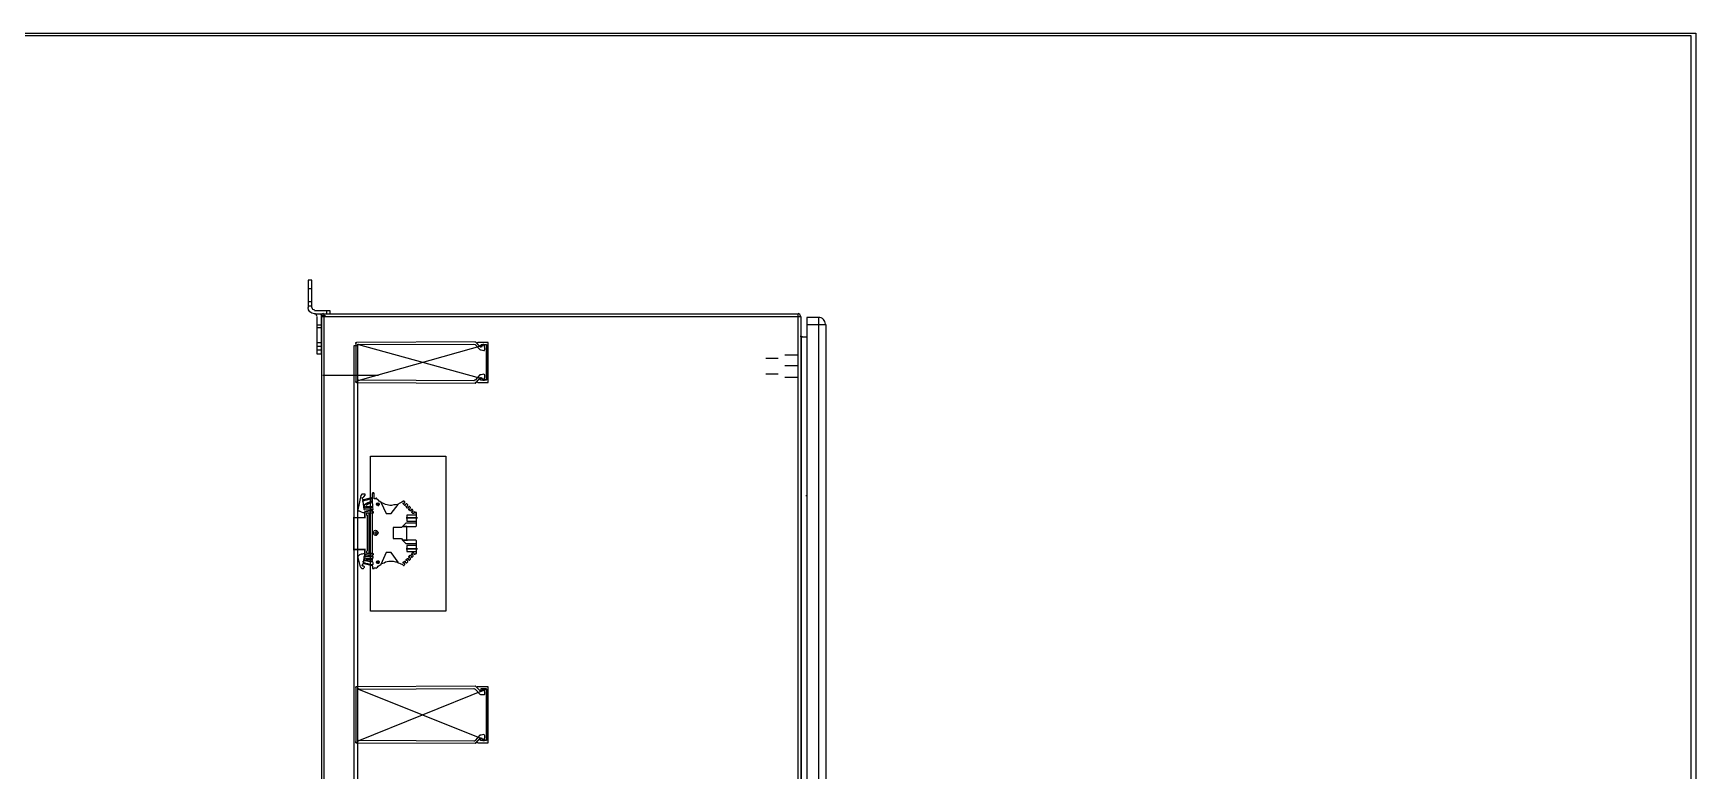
# Model space of a CAD drawing. Extents: x 4719 to 8938, y 1800 to 4482.
# Drawn here: x 7640 to 8938, y 3906 to 4482 of the extents above; entities that cross this region are included whole.
import ezdxf

# ---------------------------------------------------------------- set-up
doc = ezdxf.new("R2010")
doc.units = 0
doc.header["$LTSCALE"] = 10
doc.header["$MEASUREMENT"] = 0
doc.layers.add('G02-1-PRDXXXX-E-MRIO-01-P01-01$0$ANNOTATION', color=7, linetype='Continuous')
doc.layers.add('G02-1-PRDXXXX-E-MRIO-01-P01-01$0$TITLE', color=7, linetype='Continuous')
doc.layers.add('G02-1-PRDXXXX-E-MRIO-01-P01-01$0$View', color=251, linetype='Continuous', plot=False)

# ---------------------------------------------------------------- blocks, each defined once
blk = doc.blocks.new('G02-1-PRDXXXX-E-MRIO-01-P01-01$0$DV-54809-ZX-350-001')
at = {"layer": 'G02-1-PRDXXXX-E-MRIO-01-P01-01$0$ANNOTATION', "lineweight": 25}
for points in [[(3138.4, 2467.4), (3138.4, 2489), (3135.4, 2489), (3135.4, 2467.4)], [(3138.4, 2482.2), (3135.4, 2482.2)], [(3138.4, 2472), (3135.4, 2472)], [(3135.4, 2468.7), (3138.4, 2468.7)], [(3140.5, 2465.3), (3152.3, 2465.3), (3152.3, 2462.3), (3140.5, 2462.3)], [(3145.6, 2461.5), (3145.6, 2431), (3142.6, 2431), (3142.6, 2460.6)], [(3145.6, 2453.8), (3142.6, 2453.8)], [(3148.9, 2461), (3146, 2461)], [(3149.8, 2465.3), (3149.8, 2462.3)], [(3524.9, 2454.3), (3539.7, 2454.3), (3539.7, 1287.9), (3524.9, 1287.9)], [(3145.6, 2451.7), (3142.6, 2451.7)], [(3172.7, 2440.3), (3172.7, 2409), (3172.7, 2409.8), (3173.1, 2409), (3173.5, 2409), (3265.8, 2408.5), (3266.2, 2408.5), (3266.6, 2409), (3270, 2412.8), (3270.4, 2412.8), (3270.9, 2412.8), (3271.7, 2410.7), (3272.1, 2410.7), (3273, 2410.7), (3273, 2411.1), (3273.4, 2414.5), (3273.4, 2414.9), (3273, 2414.9), (3272.6, 2415.3), (3270.4, 2414.9), (3269.6, 2414.9), (3265.8, 2410.7), (3265.4, 2410.7), (3264.9, 2410.2), (3174.8, 2410.7), (3174.8, 2410.2), (3174.3, 2410.2), (3174.3, 2439), (3174.8, 2439), (3174.8, 2438.6), (3264.9, 2439), (3265.8, 2438.6), (3269.6, 2434.8), (3270, 2434.4), (3270.4, 2434.4), (3272.6, 2433.9), (3273, 2433.9), (3273, 2434.4), (3273.4, 2434.4), (3273, 2438.2), (3272.6, 2438.6), (3272.1, 2438.6), (3271.7, 2438.6), (3270.9, 2436.5), (3270.4, 2436.5), (3270, 2436.5), (3266.6, 2440.3), (3266.2, 2440.3), (3265.8, 2440.7), (3173.5, 2440.3), (3173.1, 2440.3), (3172.7, 2439.9), (3172.7, 2439.4), (3172.7, 2440.3), (3172.7, 2409.8), (3172.7, 2409.4), (3173.1, 2409), (3173.5, 2409), (3266.2, 2408.5), (3266.2, 2409), (3267.1, 2409.8), (3267.5, 2409.4), (3267.9, 2409), (3276, 2409), (3276, 2409.4), (3276, 2439.9), (3276, 2440.3), (3267.9, 2440.3), (3267.5, 2439.9), (3267.1, 2439.4), (3270, 2436.9), (3270.4, 2438.6), (3274.3, 2438.6), (3274.7, 2438.6), (3274.7, 2411.1), (3274.3, 2410.7), (3270.4, 2410.7), (3270, 2410.7), (3270, 2412.3)], [(3524.9, 1297.6), (3520.7, 1297.6), (3520.7, 2444.5), (3520.2, 2444.5), (3520.2, 2445.4), (3519.8, 2445.4)], [(3521.5, 2444.5), (3519.8, 2444.5)], [(3520.7, 2444.5), (3524.9, 2444.5)], [(3520.7, 2444.5), (3520.7, 2444.5)], [(3145.6, 2439.9), (3142.6, 2439.9)], [(3142.6, 2437.3), (3145.6, 2437.3)], [(3142.6, 2434.4), (3145.6, 2434.4)], [(3174.8, 2438.6), (3274.7, 2411.1), (3274.7, 2438.6), (3174.3, 2410.2), (3174.3, 2439)], [(3276, 2409.4), (3276, 2439.9)], [(3492.7, 2428), (3502.5, 2428)], [(3507.5, 2430.5), (3517.3, 2430.5)], [(3190.4, 2414.5), (3146.8, 2414.5)], [(3492.7, 2415.7), (3502.5, 2415.7)], [(3507.5, 2422.1), (3517.3, 2422.1)], [(3507.5, 2413.2), (3517.3, 2413.2)], [(3178.2, 2317.5), (3177.7, 2318.8)], [(3179.9, 2311.2), (3179.4, 2312.9)], [(3185.8, 2314.1), (3185.8, 2312.4), (3185.8, 2310.7), (3180.3, 2310.7)], [(3180.3, 2312.4), (3180.3, 2312)], [(3180.7, 2312.4), (3180.7, 2312.4)], [(3180.7, 2312), (3185.4, 2312)], [(3180.7, 2312), (3180.7, 2312)], [(3183.2, 2317.5), (3183.2, 2318.4)], [(3183.2, 2314.1), (3183.2, 2315)], [(3183.2, 2310.7), (3183.2, 2312)], [(3185.4, 2316.2), (3185.4, 2317.5)], [(3185.8, 2314.5), (3185.8, 2322.2)], [(3191.3, 2313.7), (3188.7, 2313.7)], [(3190, 2315), (3190, 2312.4)], [(3192.1, 2315.4), (3196.4, 2306.5), (3200.2, 2306.5), (3205.7, 2313.7)], [(3524, 2320.5), (3524.9, 2320.5)], [(3183.2, 2308.6), (3183.2, 2309)], [(3183.2, 2275.6), (3183.2, 2306.9)], [(3185.8, 2275.6), (3185.8, 2306.9)], [(3186.2, 2309.9), (3186.2, 2310.3)], [(3220.1, 2299.7), (3219.6, 2299.3), (3219.2, 2298.9), (3211.6, 2298.9), (3209.1, 2296.3), (3212.4, 2296.3), (3209.1, 2296.3), (3208.2, 2295.5), (3201.9, 2295.5), (3201.9, 2287), (3208.2, 2287), (3209.1, 2285.8), (3212.9, 2285.8), (3209.1, 2285.8), (3211.6, 2283.2), (3219.2, 2283.2), (3219.6, 2283.2), (3219.6, 2282.8), (3220.1, 2282.8)], [(3220.1, 2305.2), (3212.4, 2305.2), (3212.4, 2303.1), (3220.9, 2303.1), (3212, 2303.1), (3212.4, 2303.1), (3212.4, 2300.6), (3220.1, 2300.6)], [(3190, 2291.3), (3186.2, 2291.3)], [(3188.3, 2293), (3188.3, 2289.1)], [(3209.1, 2296.3), (3219.6, 2296.3)], [(3219.6, 2285.8), (3209.1, 2285.8)], [(3179, 2272.6), (3178.6, 2268.8)], [(3183.2, 2273.1), (3183.2, 2273.9)], [(3186.2, 2271.8), (3186.2, 2272.2)], [(3205.7, 2268.4), (3200.2, 2276), (3196.4, 2276), (3192.1, 2266.7)], [(3220.1, 2281.5), (3212.4, 2281.5), (3212.4, 2279), (3220.9, 2279), (3212, 2279), (3212.4, 2279), (3212.4, 2276.9), (3220.1, 2276.9)], [(3179.4, 2270.1), (3179.9, 2270.9)], [(3185.8, 2270.5), (3185.8, 2271.4), (3180.3, 2271.4)], [(3180.3, 2270.5), (3180.3, 2270.1)], [(3185.4, 2270.5), (3180.7, 2270.5)], [(3180.7, 2270.5), (3180.7, 2270.5)], [(3180.7, 2270.1), (3185.4, 2269.2)], [(3180.7, 2270.1), (3180.7, 2270.1)], [(3183.2, 2270.5), (3183.2, 2271.4)], [(3183.2, 2268.8), (3183.2, 2269.7)], [(3183.2, 2266.3), (3183.2, 2267.1)], [(3185.8, 2268.4), (3185.8, 2269.2)], [(3185.8, 2265.4), (3185.8, 2266.7)], [(3186.2, 2267.1), (3186.2, 2268)], [(3191.3, 2268.4), (3188.7, 2268.4)], [(3190, 2269.7), (3190, 2267.1)], [(3172.7, 2171), (3172.7, 2127.4), (3172.7, 2128.3), (3173.1, 2127.4), (3173.5, 2127.4), (3265.8, 2127), (3266.2, 2127), (3266.6, 2127.4), (3270, 2131.2), (3270.4, 2131.2), (3270.9, 2131.2), (3271.7, 2129.1), (3272.1, 2129.1), (3273, 2129.1), (3273, 2129.5), (3273.4, 2132.9), (3273, 2133.4), (3272.6, 2133.8), (3270.4, 2133.4), (3269.6, 2133.4), (3265.8, 2129.1), (3265.4, 2128.7), (3264.9, 2128.7), (3174.8, 2129.1), (3174.8, 2128.7), (3174.3, 2128.7), (3174.3, 2169.8), (3174.8, 2169.8), (3174.8, 2169.3), (3264.9, 2169.8), (3265.8, 2169.3), (3269.6, 2165.5), (3270, 2165.1), (3270.4, 2165.1), (3272.6, 2165.1), (3273, 2165.1), (3273.4, 2165.5), (3273, 2169.3), (3272.6, 2169.3), (3272.1, 2169.3), (3271.7, 2169.3), (3270.9, 2167.6), (3270.4, 2167.2), (3270, 2167.6), (3266.6, 2171), (3266.2, 2171.5), (3265.8, 2171.5), (3173.5, 2171), (3173.1, 2171), (3172.7, 2171), (3172.7, 2170.6), (3172.7, 2171), (3172.7, 2128.3), (3172.7, 2127.8), (3172.7, 2127.4), (3173.1, 2127.4), (3173.5, 2127.4), (3266.2, 2127), (3266.2, 2127.4), (3267.1, 2128.3), (3267.5, 2127.8), (3267.9, 2127.4), (3276, 2127.4), (3276, 2127.8), (3276, 2170.6), (3276, 2171), (3267.9, 2171), (3267.5, 2171), (3267.1, 2170.6), (3270, 2167.6), (3270.4, 2169.3), (3270.4, 2169.8), (3274.3, 2169.8), (3274.3, 2169.3), (3274.7, 2169.3), (3274.7, 2129.1), (3274.3, 2129.1), (3270.4, 2129.1), (3270, 2129.1), (3270, 2130.8)], [(3174.8, 2169.3), (3274.7, 2129.1), (3274.7, 2169.3), (3174.3, 2128.7), (3174.3, 2169.8)], [(3276, 2127.8), (3276, 2170.6)]]:
    blk.add_lwpolyline(points, dxfattribs=at)
for points in [[(3142.2, 2460.8, 0.413909), (3140.3, 2462.7, -0.414135), (3135.4, 2467.6)], [(3178.2, 2315.8), (3179, 2309.9, 0.328123), (3179.6, 2309.5)], [(3184.9, 2316.5, -0.3344), (3184.6, 2315.8, 0.073227), (3179.4, 2313.4)], [(3185.8, 2314.3, 0.498918), (3185, 2314.9, 0.087554), (3180.5, 2312.7)], [(3185.8, 2308.2), (3185.8, 2309.5, 0.367991), (3186.2, 2310.1)], [(3186.2, 2272.4, 0.367991), (3185.8, 2273.1), (3185.8, 2273.9)], [(3178.2, 2269.2, 0.366962), (3178.5, 2268.4, 0.049493), (3185.3, 2266.7)], [(3179.8, 2269.8, 0.030159), (3185.6, 2268.8, -0.379435), (3186.2, 2268.2)]]:
    blk.add_lwpolyline(points, format="xyb", dxfattribs=at)
for points in [[(3146, 2460.6), (3520.2, 2460.6), (3520.2, 1282), (3146, 1282)], [(3518.1, 2462.3), (3147.7, 2462.3), (3147.7, 1279.9), (3518.1, 1279.9)], [(3524.9, 2459.8), (3524.9, 1282.4), (3534.2, 1282.4), (3534.2, 2459.8)], [(3171.4, 1304.8), (3171.4, 2437.7), (3173.9, 2437.7), (3173.9, 1304.8)], [(3184.1, 2351.4), (3242.9, 2351.4), (3242.9, 2230.3), (3184.1, 2230.3)], [(3185.8, 2322.6), (3185.4, 2320.9), (3185.4, 2319.2), (3184.9, 2318.8), (3178.6, 2317.1), (3178.2, 2317.5), (3177.7, 2318.8), (3178.6, 2319.2), (3179, 2319.6), (3179.9, 2320.9), (3179.9, 2321.3), (3179.9, 2321.7), (3179.4, 2321.7), (3178.2, 2321.7), (3177.7, 2321.7), (3177.3, 2321.7), (3176.9, 2320.9), (3176.5, 2320.5), (3174.3, 2309.5), (3174.3, 2309), (3174.8, 2308.6), (3175.2, 2308.6), (3176.9, 2307.8), (3178.2, 2307.4), (3179.4, 2307.4), (3179.4, 2306.9), (3179.9, 2307.4), (3179.9, 2308.2), (3180.3, 2308.2), (3181.1, 2308.2), (3183.2, 2308.6), (3184.9, 2308.6), (3185.8, 2308.2), (3186.2, 2308.2), (3186.2, 2307.8), (3186.2, 2307.4), (3186.2, 2306.9), (3185.8, 2306.9), (3181.5, 2306.9), (3181.1, 2306.9), (3181.1, 2306.5), (3181.1, 2305.2), (3181.5, 2305.2), (3181.5, 2277.3), (3181.1, 2276.9), (3181.1, 2275.6), (3185.8, 2275.6), (3185.8, 2275.2), (3186.2, 2275.2), (3186.2, 2274.8), (3186.2, 2274.3), (3185.8, 2273.9), (3184.9, 2273.9), (3184.1, 2273.9), (3183.7, 2273.9), (3182.8, 2273.9), (3182, 2273.9), (3181.1, 2274.3), (3180.7, 2274.3), (3180.3, 2274.3), (3179.9, 2274.3), (3179.9, 2275.2), (3179.4, 2275.2), (3177.7, 2274.8), (3176.9, 2274.8), (3175.6, 2274.3), (3175.2, 2273.9), (3174.8, 2273.5), (3174.3, 2273.1), (3174.3, 2272.6), (3174.3, 2272.2), (3176, 2265), (3176.5, 2264.6), (3176.9, 2264.2), (3177.3, 2263.7), (3178.2, 2263.7), (3178.6, 2263.7), (3179, 2264.2), (3179.4, 2264.6), (3179.4, 2265), (3179, 2265.4), (3178.2, 2265.4), (3177.7, 2265.9), (3178.2, 2267.1), (3178.6, 2267.6), (3180.3, 2267.1), (3182.4, 2266.7), (3184.1, 2266.3), (3185.4, 2265.9), (3185.4, 2265.4), (3185.8, 2265.4), (3185.8, 2264.2), (3185.8, 2263.7), (3186.2, 2263.7), (3186.6, 2263.7), (3187, 2263.7), (3187, 2264.2), (3188.3, 2264.2), (3188.7, 2263.7), (3188.7, 2264.2), (3189.6, 2264.6), (3190, 2265.4), (3190.9, 2265.9), (3191.3, 2266.3), (3192.1, 2266.7), (3193, 2267.6), (3194.7, 2268), (3195.9, 2268.8), (3198.5, 2269.2), (3199.7, 2269.2), (3201.9, 2269.2), (3203.6, 2268.8), (3204.8, 2268.8), (3206.1, 2268), (3207.4, 2267.6), (3209.1, 2266.7), (3209.9, 2265.9), (3210.3, 2265.9), (3210.3, 2266.3), (3210.8, 2266.7), (3210.8, 2267.6), (3210.3, 2267.6), (3209.9, 2267.6), (3209.5, 2268), (3209.5, 2268.4), (3210.8, 2269.2), (3211.2, 2269.2), (3211.2, 2268.4), (3211.6, 2268.4), (3212, 2268), (3212.4, 2268), (3213.3, 2268.8), (3212.9, 2269.7), (3212.4, 2269.7), (3212, 2269.7), (3212, 2270.1), (3212, 2270.5), (3212.9, 2271.4), (3213.3, 2271.4), (3213.7, 2271.4), (3213.7, 2270.9), (3213.7, 2270.5), (3214.1, 2270.1), (3214.6, 2270.1), (3215.4, 2270.9), (3215.4, 2271.4), (3215, 2271.8), (3215, 2272.2), (3214.1, 2272.2), (3214.1, 2272.6), (3215, 2273.9), (3215.4, 2273.9), (3215.8, 2273.5), (3215.8, 2273.1), (3215.8, 2272.6), (3216.7, 2272.2), (3216.7, 2272.6), (3217.5, 2273.1), (3217.5, 2273.5), (3217.1, 2273.9), (3217.1, 2274.3), (3216.3, 2274.3), (3216.3, 2274.8), (3217.1, 2276), (3217.5, 2276), (3218, 2275.6), (3218, 2275.2), (3218, 2274.8), (3218.8, 2274.8), (3219.6, 2275.2), (3220.1, 2275.2), (3220.1, 2285.3), (3219.6, 2285.8), (3212.4, 2285.8), (3212.4, 2296.3), (3219.6, 2296.3), (3220.1, 2296.8), (3220.1, 2306.9), (3220.1, 2307.4), (3219.6, 2307.4), (3219.6, 2306.9), (3218.8, 2307.8), (3218, 2307.4), (3218, 2306.5), (3217.5, 2306.5), (3217.1, 2306.5), (3216.3, 2307.4), (3216.3, 2307.8), (3216.3, 2308.2), (3217.1, 2308.2), (3217.5, 2309), (3216.7, 2309.9), (3215.8, 2309.5), (3215.8, 2309), (3215.4, 2308.6), (3215, 2308.6), (3214.1, 2309.5), (3214.1, 2309.9), (3214.1, 2310.3), (3215, 2310.3), (3215.4, 2311.2), (3214.6, 2312), (3214.1, 2312), (3213.7, 2311.6), (3213.7, 2311.2), (3213.3, 2310.7), (3212.9, 2310.7), (3212, 2312), (3212, 2312.4), (3212.4, 2312.4), (3212.9, 2312.4), (3213.3, 2313.3), (3212.4, 2314.1), (3212, 2314.1), (3211.6, 2313.7), (3211.2, 2313.7), (3211.2, 2313.3), (3211.2, 2312.9), (3210.8, 2312.9), (3209.5, 2314.1), (3209.5, 2314.5), (3209.9, 2314.5), (3210.3, 2314.5), (3210.8, 2315), (3210.8, 2315.4), (3211.2, 2315.4), (3210.8, 2315.4), (3210.3, 2316.2), (3209.9, 2316.2), (3208.6, 2315.4), (3206.9, 2314.5), (3205.3, 2313.7), (3203.6, 2313.3), (3202.3, 2313.3), (3200.6, 2312.9), (3199.3, 2312.9), (3197.2, 2313.3), (3195.9, 2313.7), (3194.7, 2314.1), (3193, 2315), (3192.1, 2315.4), (3190.9, 2316.2), (3190, 2317.1), (3189.6, 2317.5), (3188.7, 2318.4), (3188.3, 2318.4), (3188.3, 2317.9), (3187, 2317.9), (3187, 2321.7), (3187, 2322.2), (3186.6, 2322.6), (3186.2, 2322.6)]]:
    blk.add_lwpolyline(points, close=True, dxfattribs=at)
at = {"layer": 'G02-1-PRDXXXX-E-MRIO-01-P01-01$0$ANNOTATION', "lineweight": 0, "const_width": 1.27}
blk.add_lwpolyline([(3179.6, 2273.5), (3179.6, 2278.4), (3171.2, 2278.4), (3171.2, 2303.3), (3179.6, 2303.3), (3179.6, 2308.2)], dxfattribs=at)
at = {"layer": 'G02-1-PRDXXXX-E-MRIO-01-P01-01$0$ANNOTATION', "lineweight": 25}
for centre, radius in [((3189.8, 2313.9), 1.06), ((3189.8, 2313.9), 1.06), ((3188.1, 2291.5), 1.91), ((3189.8, 2268.6), 1.06), ((3189.8, 2268.6), 1.06)]:
    blk.add_circle(centre, radius, dxfattribs=at)
for centre, radius, start, end in [((3140.3, 2467.6), 1.91, 180.0324, 269.9728), ((3141.5, 2461.7), 4.02, 359.9718, 14.4402), ((3147.5, 2460.8), 1.91, 90.0272, 179.9676), ((3517.9, 2460.8), 1.91, 0.0302, 89.9646), ((3534, 2454.5), 5.29, 359.9718, 90.0282), ((3178.4, 2316), 0.632, 107.5413, 190.7088), ((3178.4, 2318.1), 0.631, 195.6652, 279.8841), ((3201.2, 2243.7), 76, 102.8299, 107.6313), ((3179.6, 2313.1), 0.633, 123.2429, 190.5741), ((3180.1, 2311.4), 0.635, 190.5724, 269.9846), ((3184.3, 2317.7), 0.639, 0.1445, 103.5739), ((3185.1, 2312.6), 0.635, 269.9644, 0.0355), ((3185.6, 2310.5), 0.637, 0.1714, 89.8131), ((3181.8, 2332.5), 23, 263.7391, 278.7495), ((3179.6, 2272.8), 0.641, 96.4315, 169.0431), ((3181.8, 2250), 23, 81.2544, 96.2584), ((3180.1, 2271.2), 0.635, 90.0154, 169.4275), ((3185.6, 2272), 0.637, 270.187, 359.8286), ((3179.6, 2270.3), 0.636, 169.5335, 256.4196), ((3185.1, 2270.3), 0.627, 261.2749, 89.9735), ((3185.6, 2267.3), 0.633, 261.2138, 359.8871)]:
    blk.add_arc(centre, radius, start, end, dxfattribs=at)

msp = doc.modelspace()

# ---------------------------------------------------------------- linework, layer by layer
at = {"layer": 'G02-1-PRDXXXX-E-MRIO-01-P01-01$0$TITLE'}
msp.add_lwpolyline([(4718.9, 4481.9), (8937.7, 4481.9), (8937.7, 2010.2), (4718.9, 2010.2)], close=True, dxfattribs=at)
at = {"layer": 'G02-1-PRDXXXX-E-MRIO-01-P01-01$0$View'}
msp.add_lwpolyline([(4718.9, 4480), (8933.9, 4480), (8933.9, 2015), (4718.9, 2015)], close=True, dxfattribs=at)

# ---------------------------------------------------------------- block references
msp.add_blockref('G02-1-PRDXXXX-E-MRIO-01-P01-01$0$DV-54809-ZX-350-001', (4718.9, 1800))

doc.saveas('drawing.dxf')
